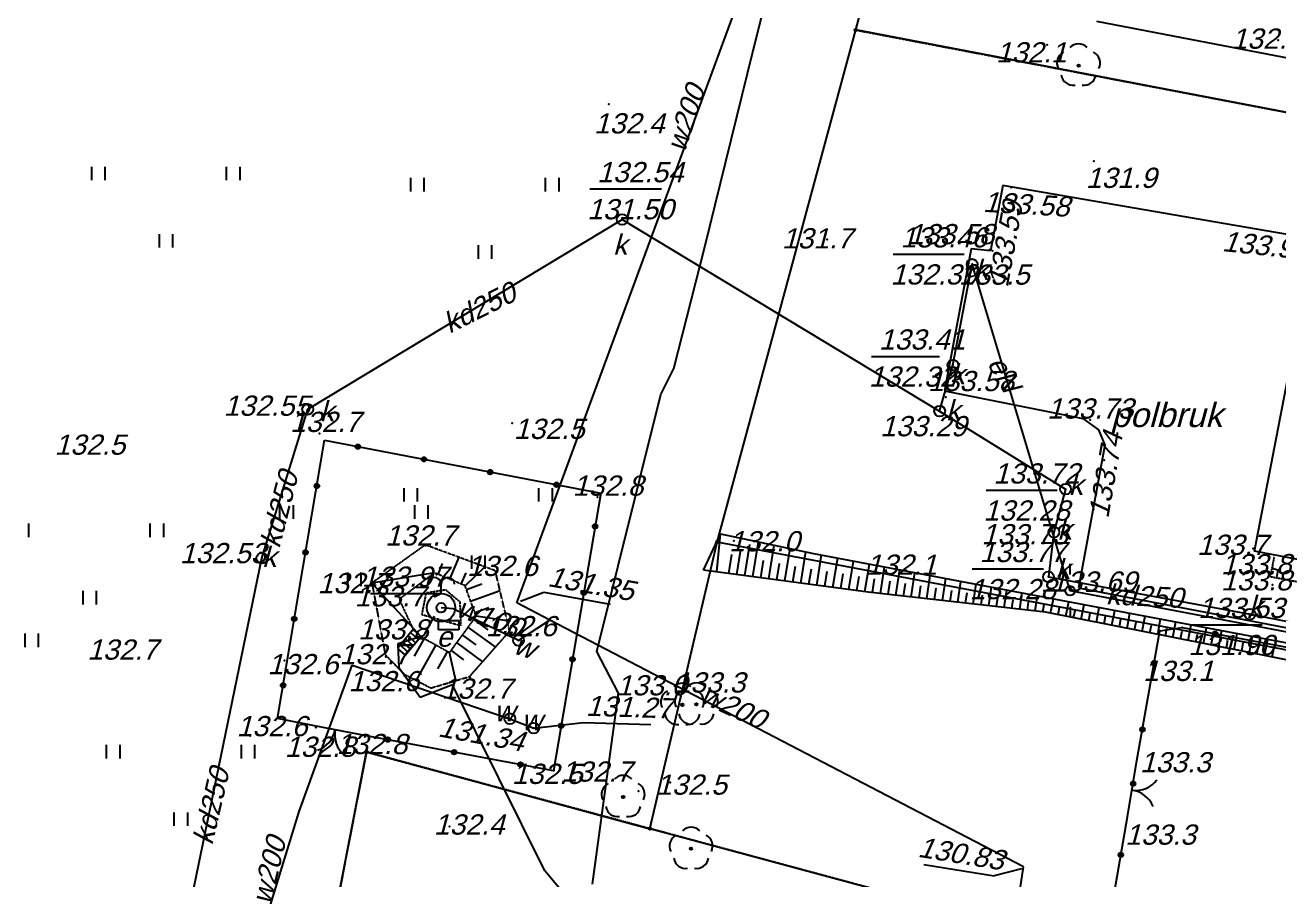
# Model space of a CAD drawing. Header units: millimetres. Extents: x -105266 to 178069, y 491 to 168574.
# Drawn here: x 30916 to 40214, y 85741 to 92085 of the extents above; entities that cross this region are included whole.
import ezdxf
from ezdxf.enums import TextEntityAlignment as Align

# ---------------------------------------------------------------- set-up
doc = ezdxf.new("R2010")
doc.units = ezdxf.units.MM
for name, pattern in [('1', [0]), ('4', [5, 3, -2]), ('BGT', [0]), ('BUD', [0]), ('BUW', [2.2, 1.5, -0.7]), ('GDE', [0]), ('GUK', [2.8, 2.1, -0.7]), ('GUZ', [1.4, 0.7, -0.7]), ('KOC', [2.8, 2.1, -0.7]), ('KOJ', [0]), ('SCH', [0]), ('UPE', [0]), ('UPK', [0]), ('UPW', [0]), ('WSD', [2.45, 1.75, -0.7]), ('WSQ', [2.45, 1.75, -0.7])]:
    doc.linetypes.add(name, pattern=pattern)
for name, color, linetype in [('DZIALKI', 7, 'GDE'), ('EBTPO_L_0', 154, '4'), ('EBTPO_L_2', 154, '1'), ('EBUPP_MZ_L_1', 14, 'BUD'), ('KONTURY', 90, 'GUK'), ('PUNKTY', 7, 'Continuous'), ('SDROK_T_1', 11, 'Continuous'), ('SDRPK_L_0', 7, 'KOJ'), ('SDRPK_L_2', 11, 'KOC'), ('SZOPO_L_0', 171, '1'), ('SZZPZ_L_2', 90, '1'), ('SZZPZ_L_7', 90, '1'), ('UEEOA_T_0', 1, 'Continuous'), ('UEEOO_T_0', 1, 'Continuous'), ('UEEPA_L_0', 1, '1'), ('UEEPA_L_2', 1, '1'), ('UEEPON_L_0', 1, 'UPE'), ('UKKOA_T_2', 23, 'Continuous'), ('UKKOC_T_0', 23, 'Continuous'), ('UKKOO_T_0', 23, 'Continuous'), ('UKKPA_L_4', 14, '1'), ('UKKPOR_L_0', 14, 'UPK'), ('UWWOA_T_0', 5, 'Continuous'), ('UWWOC_T_0', 5, 'Continuous'), ('UWWOO_T_0', 5, 'Continuous'), ('UWWPA_L_0', 5, '1'), ('UWWPO_L_0', 5, 'UPW'), ('UZYTKI', 90, 'GUZ'), ('WUKOS_T_4', 34, 'Continuous'), ('WUKPS_L_1', 34, '1'), ('WUKPS_L_2', 34, '1'), ('WUKPS_L_8', 34, '1')]:
    doc.layers.add(name, color=color, linetype=linetype)
doc.styles.get("Standard").update_dxf_attribs({"font": 'arial.ttf'})

# ---------------------------------------------------------------- blocks, each defined once
blk = doc.blocks.new('GRO')
at = {"linetype": 'Continuous'}
blk.add_circle((0, 0), 0.09, dxfattribs=at)

msp = doc.modelspace()

# ---------------------------------------------------------------- linework, layer by layer
at = {"layer": 'DZIALKI'}
for p, q in [((37075.92, 92048.63), (37179.92, 92436.63)), ((38860.92, 92113.63), (45681.92, 90801.63)), ((36048.92, 88248.63), (37075.92, 92048.63)), ((45613.92, 90411.63), (37075.92, 92048.63)), ((35549.92, 86121.63), (36048.92, 88248.63)), ((40606.92, 87383.63), (36048.92, 88248.63)), ((32948.92, 84113.63), (33447.92, 86690.63)), ((33447.92, 86690.63), (35549.92, 86121.63)), ((38940.92, 85206.63), (35549.92, 86121.63))]:
    msp.add_line(p, q, dxfattribs=at)
at = {"layer": 'EBTPO_L_0', "linetype": 'BUW'}
for p, q in [((40178.92, 88141.63), (40148.92, 87992.63)), ((40148.92, 87992.63), (41224.92, 87790.63))]:
    msp.add_line(p, q, dxfattribs=at)
at = {"layer": 'EBTPO_L_2', "linetype": 'SCH'}
for p, q in [((40161.92, 88054.63), (40206.92, 88041.63)), ((40206.92, 88041.63), (40196.92, 87983.63)), ((33794.92, 87598.63), (33676.92, 87457.63)), ((33849.92, 87547.63), (33794.92, 87598.63)), ((33772.92, 87455.63), (33717.92, 87506.63)), ((33734.92, 87409.63), (33849.92, 87547.63)), ((33792.92, 87478.63), (33736.92, 87529.63)), ((33811.92, 87501.63), (33756.92, 87552.63)), ((33830.92, 87524.63), (33775.92, 87575.63)), ((33676.92, 87457.63), (33734.92, 87409.63)), ((33753.92, 87432.63), (33698.92, 87483.63))]:
    msp.add_line(p, q, dxfattribs=at)
at = {"layer": 'EBUPP_MZ_L_1', "linetype": 'BUD'}
for p, q in [((40032.92, 88180.63), (40606.92, 91166.63)), ((41642.92, 87873.63), (40032.92, 88180.63))]:
    msp.add_line(p, q, dxfattribs=at)
at = {"layer": 'KONTURY'}
for p, q in [((36048.92, 88248.63), (37075.92, 92048.63)), ((37075.92, 92048.63), (41286.92, 91243.63)), ((35549.92, 86121.63), (36048.92, 88248.63)), ((32948.92, 84113.63), (33447.92, 86690.63)), ((33447.92, 86690.63), (35549.92, 86121.63)), ((38940.92, 85206.63), (35549.92, 86121.63))]:
    msp.add_line(p, q, dxfattribs=at)
at = {"layer": 'SDRPK_L_0', "linetype": 'KOJ'}
for p, q in [((38166.92, 90894.63), (38073.92, 90409.63)), ((40348.92, 90517.63), (38166.92, 90894.63)), ((37930.92, 90424.63), (37733.92, 89371.63)), ((38073.92, 90409.63), (37930.92, 90424.63)), ((37733.92, 89371.63), (38760.92, 89165.63)), ((38760.92, 89165.63), (38874.92, 89080.63)), ((38874.92, 89080.63), (38923.92, 88966.63)), ((38923.92, 88966.63), (38726.92, 87908.63)), ((38726.92, 87908.63), (40734.92, 87523.63))]:
    msp.add_line(p, q, dxfattribs=at)
at = {"layer": 'SDRPK_L_2', "linetype": 'KOC'}
for p, q in [((33858.92, 87708.63), (33891.92, 87872.63)), ((33891.92, 87872.63), (34033.92, 87895.63)), ((34033.92, 87895.63), (34139.92, 87805.63)), ((34139.92, 87805.63), (34145.92, 87626.63)), ((34145.92, 87626.63), (33858.92, 87708.63))]:
    msp.add_line(p, q, dxfattribs=at)
at = {"layer": 'SZOPO_L_0', "linetype": 'BGT'}
for p, q in [((32786.92, 86939.63), (33136.92, 89003.63)), ((33136.92, 89003.63), (35184.92, 88610.63)), ((35184.92, 88610.63), (34834.92, 86551.63)), ((39158.92, 86611.63), (39329.92, 87588.63)), ((39329.92, 87588.63), (39495.92, 87614.63)), ((39495.92, 87614.63), (42778.92, 86996.63)), ((33061.92, 86884.63), (32786.92, 86939.63)), ((33395.92, 86821.63), (33061.92, 86884.63)), ((34834.92, 86551.63), (33395.92, 86821.63)), ((39090.92, 86209.63), (39158.92, 86611.63)), ((38913.92, 85188.63), (39090.92, 86209.63))]:
    msp.add_line(p, q, dxfattribs=at)
for centre, radius in [((33382.92, 88956.63), 17), ((33382.92, 88956.63), 10), ((33873.92, 88862.63), 17), ((33873.92, 88862.63), 10), ((34364.92, 88767.63), 17), ((34364.92, 88767.63), 10), ((33079.92, 88664.63), 17), ((33079.92, 88664.63), 10), ((34855.92, 88673.63), 17), ((34855.92, 88673.63), 10), ((35142.92, 88364.63), 17), ((35142.92, 88364.63), 10), ((32995.92, 88171.63), 17), ((32995.92, 88171.63), 10), ((35058.92, 87871.63), 17), ((35058.92, 87871.63), 10), ((32911.92, 87678.63), 17), ((32911.92, 87678.63), 10), ((39741.92, 87568.63), 17), ((39741.92, 87568.63), 10), ((34975.92, 87378.63), 17), ((34975.92, 87378.63), 10), ((39287.92, 87350.63), 17), ((39287.92, 87350.63), 10), ((32828.92, 87185.63), 17), ((32828.92, 87185.63), 10), ((34891.92, 86885.63), 17), ((34891.92, 86885.63), 10), ((39201.92, 86857.63), 17), ((39201.92, 86857.63), 10), ((33605.92, 86782.63), 17), ((33605.92, 86782.63), 10), ((34097.92, 86689.63), 17), ((34097.92, 86689.63), 10), ((34588.92, 86597.63), 17), ((34588.92, 86597.63), 10), ((39132.92, 86455.63), 17), ((39132.92, 86455.63), 10), ((39041.92, 85927.63), 17), ((39041.92, 85927.63), 10)]:
    msp.add_circle(centre, radius, dxfattribs=at)
at = {"layer": 'SZOPO_L_0', "linetype": '1'}
for centre, start, end in [((33018.92, 86892.63), 289.000165, 348.999835), ((33412.92, 86818.63), 169.000165, 228.999835), ((39149.92, 86604.63), 263.000165, 322.999834), ((39097.92, 86208.63), 23.000166, 82.999835)]:
    msp.add_arc(centre, 200, start, end, dxfattribs=at)
at = {"layer": 'SZZPZ_L_2', "linetype": '1'}
for centre in [(38727.92, 91784.63), (35789.92, 87040.63), (35893.92, 87043.63), (35350.92, 86356.63), (35854.92, 85972.63)]:
    msp.add_circle(centre, 9, dxfattribs=at)
for centre, start, end in [((38657.92, 91804.63), 117.000637, 206.999363), ((38727.92, 91854.63), 45.000637, 134.999363), ((38797.91, 91804.63), 333.000637, 62.999363), ((38687.92, 91728.63), 189.000636, 278.999364), ((38767.92, 91728.63), 261.000636, 350.999364), ((35719.92, 87060.63), 117.000637, 206.999363), ((35789.92, 87110.63), 45.000637, 134.999363), ((35823.92, 87063.63), 117.000637, 206.999363), ((35893.92, 87113.63), 45.000637, 134.999363), ((35859.91, 87060.63), 333.000637, 62.999363), ((35963.91, 87063.63), 333.000637, 62.999363), ((35749.92, 86984.63), 189.000636, 278.999364), ((35853.92, 86987.63), 189.000636, 278.999364), ((35829.92, 86984.63), 261.000636, 350.999364), ((35933.92, 86987.63), 261.000636, 350.999364), ((35350.92, 86426.63), 45.000637, 134.999363), ((35280.92, 86376.63), 117.000637, 206.999363), ((35420.91, 86376.63), 333.000637, 62.999363), ((35310.92, 86300.63), 189.000636, 278.999364), ((35390.92, 86300.63), 261.000636, 350.999364), ((35854.92, 86042.63), 45.000637, 134.999363), ((35784.92, 85992.63), 117.000637, 206.999363), ((35924.91, 85992.63), 333.000637, 62.999363), ((35814.92, 85916.63), 189.000636, 278.999364), ((35894.92, 85916.63), 261.000636, 350.999364)]:
    msp.add_arc(centre, 90, start, end, dxfattribs=at)
for p in [(38727.92, 91784.63), (35789.92, 87040.63), (35893.92, 87043.63), (35350.92, 86356.63), (35854.92, 85972.63)]:
    msp.add_point(p, dxfattribs=at)
at = {"layer": 'SZZPZ_L_7', "linetype": '1'}
for p, q in [((31409.92, 90933.63), (31409.92, 91033.63)), ((31509.92, 90933.63), (31509.92, 91033.63)), ((32409.92, 90933.63), (32409.92, 91033.63)), ((32509.92, 90933.63), (32509.92, 91033.63)), ((33775.92, 90850.63), (33775.92, 90950.63)), ((33875.92, 90850.63), (33875.92, 90950.63)), ((34775.92, 90850.63), (34775.92, 90950.63)), ((34875.92, 90850.63), (34875.92, 90950.63)), ((31909.92, 90533.63), (31909.92, 90433.63)), ((32009.92, 90533.63), (32009.92, 90433.63)), ((34275.92, 90450.63), (34275.92, 90350.63)), ((34375.92, 90450.63), (34375.92, 90350.63)), ((33725.92, 88548.63), (33725.92, 88648.63)), ((33825.92, 88548.63), (33825.92, 88648.63)), ((34725.92, 88548.63), (34725.92, 88648.63)), ((34825.92, 88548.63), (34825.92, 88648.63)), ((32805.92, 88421.63), (32805.92, 88521.63)), ((32905.92, 88421.63), (32905.92, 88521.63)), ((33805.92, 88421.63), (33805.92, 88521.63)), ((33905.92, 88421.63), (33905.92, 88521.63)), ((30943.92, 88285.63), (30943.92, 88385.63)), ((31843.92, 88285.63), (31843.92, 88385.63)), ((31943.92, 88285.63), (31943.92, 88385.63)), ((34225.92, 88148.63), (34225.92, 88048.63)), ((34325.92, 88148.63), (34325.92, 88048.63)), ((33305.92, 88021.63), (33305.92, 87921.63)), ((33405.92, 88021.63), (33405.92, 87921.63)), ((31343.92, 87885.63), (31343.92, 87785.63)), ((31443.92, 87885.63), (31443.92, 87785.63)), ((30915.92, 87469.63), (30915.92, 87569.63)), ((31015.92, 87469.63), (31015.92, 87569.63)), ((31519.92, 86642.63), (31519.92, 86742.63)), ((31619.92, 86642.63), (31619.92, 86742.63)), ((32519.92, 86642.63), (32519.92, 86742.63)), ((32619.92, 86642.63), (32619.92, 86742.63)), ((32019.92, 86242.63), (32019.92, 86142.63)), ((32119.92, 86242.63), (32119.92, 86142.63))]:
    msp.add_line(p, q, dxfattribs=at)
at = {"layer": 'UEEPA_L_0', "linetype": '1'}
for p, q in [((33982.92, 87667.63), (34132.92, 87667.63)), ((33982.92, 87597.63), (33982.92, 87667.63)), ((34132.92, 87597.63), (33982.92, 87597.63)), ((34132.92, 87667.63), (34132.92, 87597.63))]:
    msp.add_line(p, q, dxfattribs=at)
at = {"layer": 'UEEPA_L_2', "linetype": '1'}
for p, q in [((38664.92, 88007.63), (38664.92, 88087.63)), ((38544.92, 87887.63), (38464.92, 87887.63)), ((38784.92, 87887.63), (38864.92, 87887.63)), ((38664.92, 87767.63), (38664.92, 87687.63))]:
    msp.add_line(p, q, dxfattribs=at)
msp.add_circle((38664.92, 87887.63), 35, dxfattribs=at)
at = {"layer": 'UEEPON_L_0', "linetype": 'UPE'}
for p, q in [((36312.92, 91885.63), (37078.92, 94927.63)), ((35953.92, 90428.63), (36312.92, 91885.63)), ((35725.92, 89536.63), (35953.92, 90428.63)), ((38664.92, 87887.63), (37938.92, 90309.63)), ((35629.92, 89342.63), (35725.92, 89536.63)), ((35154.92, 87436.63), (35629.92, 89342.63)), ((41806.92, 87284.63), (38664.92, 87887.63)), ((33874.92, 87556.63), (33950.92, 87698.63)), ((33682.92, 87496.63), (33874.92, 87556.63)), ((33688.92, 87312.63), (33682.92, 87496.63)), ((35316.92, 87127.63), (35154.92, 87436.63)), ((33844.92, 87095.63), (33688.92, 87312.63)), ((34084.92, 87189.63), (33844.92, 87095.63)), ((34770.92, 85809.63), (34084.92, 87189.63)), ((35124.92, 85709.63), (35316.92, 87127.63)), ((35741.92, 84647.63), (34770.92, 85809.63))]:
    msp.add_line(p, q, dxfattribs=at)
at = {"layer": 'UKKOC_T_0', "linetype": 'Continuous'}
for p, q in [((35103.92, 90868.63), (35635.92, 90868.63)), ((37353.92, 90384.63), (37880.92, 90384.63)), ((37192.92, 89626.63), (37697.92, 89626.63)), ((38041.92, 88632.63), (38568.92, 88632.63)), ((37939.92, 88049.63), (38466.92, 88049.63)), ((39561.92, 87634.63), (40088.92, 87634.63))]:
    msp.add_line(p, q, dxfattribs=at)
at = {"layer": 'UKKPA_L_4'}
for centre in [(35343.92, 90642.63), (37938.92, 90309.63), (37795.92, 89561.63), (33011.92, 89233.63), (37697.92, 89220.63), (38631.92, 88641.63), (38544.92, 88322.63), (32671.92, 88128.63), (38504.92, 87989.63), (39999.92, 87713.63)]:
    msp.add_circle(centre, 40, dxfattribs=at)
for p in [(35343.92, 90642.63), (37938.92, 90309.63), (37795.92, 89561.63), (33011.92, 89233.63), (37697.92, 89220.63), (38631.92, 88641.63), (38544.92, 88322.63), (32671.92, 88128.63), (38504.92, 87989.63), (39999.92, 87713.63), (34574.92, 87517.63), (34510.92, 86937.63), (34687.92, 86867.63)]:
    msp.add_point(p, dxfattribs=at)
at = {"layer": 'UKKPOR_L_0', "linetype": 'UPK'}
for p, q in [((33011.92, 89233.63), (35343.92, 90642.63)), ((35343.92, 90642.63), (37697.92, 89220.63)), ((37795.92, 89561.63), (37938.92, 90309.63)), ((37697.92, 89220.63), (37795.92, 89561.63)), ((32671.92, 88128.63), (33011.92, 89233.63)), ((37697.92, 89220.63), (38631.92, 88641.63)), ((38631.92, 88641.63), (38544.92, 88322.63)), ((38544.92, 88322.63), (38504.92, 87989.63)), ((31950.92, 84628.63), (32671.92, 88128.63)), ((38504.92, 87989.63), (39999.92, 87713.63)), ((39999.92, 87713.63), (41615.92, 87396.63))]:
    msp.add_line(p, q, dxfattribs=at)
at = {"layer": 'UWWOC_T_0', "linetype": 'Continuous'}
for p, q in [((33477.92, 87866.63), (33998.92, 87866.63)), ((33949.92, 87842.63), (33998.92, 87866.63)), ((34589.92, 87810.63), (34763.92, 87875.63)), ((34763.92, 87875.63), (35255.92, 87787.63)), ((34687.92, 86867.63), (35057.92, 86909.63)), ((35057.92, 86909.63), (35556.92, 86894.63)), ((37581.92, 85854.63), (38101.92, 85770.63)), ((38304.92, 85824.63), (38101.92, 85770.63))]:
    msp.add_line(p, q, dxfattribs=at)
at = {"layer": 'UWWPA_L_0', "linetype": '1'}
msp.add_line((34000.92, 87866.63), (34000.92, 87936.63), dxfattribs=at)
for centre, radius in [((34000.92, 87761.63), 105), ((34000.92, 87761.63), 35), ((34574.92, 87517.63), 40), ((34510.92, 86937.63), 40), ((34687.92, 86867.63), 40)]:
    msp.add_circle(centre, radius, dxfattribs=at)
for centre in [(33950.92, 87936.32), (34050.92, 87936.32)]:
    msp.add_arc(centre, 50, 0.362367, 179.637633, dxfattribs=at)
at = {"layer": 'UWWPO_L_0', "linetype": 'UPW'}
for p, q in [((34561.92, 87798.63), (37346.92, 95363.63)), ((34807.92, 87668.63), (34561.92, 87798.63)), ((34090.92, 87752.63), (34000.92, 87761.63)), ((34574.92, 87517.63), (34090.92, 87752.63)), ((34807.92, 87668.63), (34574.92, 87517.63)), ((38318.92, 85839.63), (34807.92, 87668.63)), ((32948.92, 86249.63), (33340.92, 87334.63)), ((33340.92, 87334.63), (34510.92, 86937.63)), ((34510.92, 86937.63), (34687.92, 86867.63)), ((32519.92, 84859.63), (32948.92, 86249.63)), ((37842.92, 82674.63), (38318.92, 85839.63))]:
    msp.add_line(p, q, dxfattribs=at)
at = {"layer": 'UZYTKI'}
for p, q in [((36048.92, 88248.63), (37075.92, 92048.63)), ((37075.92, 92048.63), (41286.92, 91243.63)), ((35549.92, 86121.63), (36048.92, 88248.63)), ((33447.92, 86690.63), (32948.92, 84113.63)), ((35549.92, 86121.63), (33447.92, 86690.63)), ((38940.92, 85206.63), (35549.92, 86121.63))]:
    msp.add_line(p, q, dxfattribs=at)
at = {"layer": 'WUKPS_L_1', "linetype": '1'}
for p, q in [((35946.92, 88040.63), (36071.92, 88309.63)), ((36046.92, 88027.63), (36071.92, 88309.63)), ((36071.92, 88309.63), (36762.92, 88163.63)), ((36311.92, 87992.63), (36353.92, 88249.63)), ((36133.92, 88015.63), (36156.92, 88155.63)), ((36193.92, 88007.63), (36222.92, 88192.63)), ((36253.92, 88000.63), (36289.92, 88229.63)), ((36431.92, 87975.63), (36471.92, 88224.63)), ((36549.92, 87959.63), (36588.92, 88200.63)), ((36668.92, 87944.63), (36705.92, 88175.63)), ((36762.92, 88163.63), (40673.92, 87424.63)), ((36786.92, 87928.63), (36822.92, 88152.63)), ((33978.92, 88008.63), (34011.92, 88088.63)), ((34064.92, 87972.63), (34133.92, 88135.63)), ((34325.92, 88064.63), (34178.92, 87924.63)), ((36371.92, 87983.63), (36392.92, 88110.63)), ((36490.92, 87967.63), (36510.92, 88090.63)), ((36608.92, 87952.63), (36627.92, 88070.63)), ((36905.92, 87912.63), (36941.92, 88130.63)), ((37024.92, 87896.63), (37058.92, 88106.63)), ((37143.92, 87880.63), (37176.92, 88084.63)), ((37258.92, 87867.63), (37287.92, 88063.63)), ((33950.92, 88020.63), (33487.92, 87944.63)), ((34150.92, 87936.63), (34186.92, 88019.63)), ((37167.92, 87877.63), (35946.92, 88040.63)), ((36728.92, 87936.63), (36746.92, 88049.63)), ((36846.92, 87920.63), (36864.92, 88030.63)), ((36965.92, 87905.63), (36981.92, 88011.63)), ((37083.92, 87888.63), (37100.92, 87992.63)), ((37200.92, 87873.63), (37215.92, 87974.63)), ((37372.92, 87854.63), (37401.92, 88042.63)), ((37487.92, 87841.63), (37514.92, 88020.63)), ((37602.92, 87828.63), (37628.92, 87999.63)), ((37717.92, 87815.63), (37742.92, 87977.63)), ((33487.92, 87944.63), (33849.92, 87547.63)), ((34188.92, 87896.63), (34302.92, 87937.63)), ((34219.92, 87810.63), (34437.92, 87889.63)), ((38483.92, 87728.63), (37167.92, 87877.63)), ((37315.92, 87860.63), (37330.92, 87957.63)), ((37430.92, 87847.63), (37444.92, 87940.63)), ((37545.92, 87834.63), (37558.92, 87922.63)), ((37659.92, 87821.63), (37672.92, 87905.63)), ((37775.92, 87808.63), (37787.92, 87888.63)), ((37832.92, 87802.63), (37855.92, 87956.63)), ((37889.92, 87795.63), (37900.92, 87871.63)), ((37946.92, 87789.63), (37968.92, 87935.63)), ((38062.92, 87776.63), (38082.92, 87913.63)), ((38176.92, 87763.63), (38196.92, 87892.63)), ((38291.92, 87750.63), (38309.92, 87870.63)), ((38004.92, 87782.63), (38015.92, 87854.63)), ((38119.92, 87769.63), (38129.92, 87836.63)), ((38233.92, 87756.63), (38243.92, 87819.63)), ((38349.92, 87743.63), (38357.92, 87802.63)), ((38406.92, 87737.63), (38423.92, 87849.63)), ((38463.92, 87730.63), (38471.92, 87785.63)), ((38520.92, 87721.63), (38541.92, 87827.63)), ((38633.92, 87698.63), (38654.92, 87805.63)), ((38747.92, 87676.63), (38768.92, 87784.63)), ((34250.92, 87725.63), (34354.92, 87763.63)), ((34490.92, 87664.63), (34260.92, 87697.63)), ((40858.92, 87256.63), (38483.92, 87728.63)), ((38577.92, 87709.63), (38587.92, 87763.63)), ((38690.92, 87687.63), (38701.92, 87741.63)), ((38803.92, 87664.63), (38814.92, 87719.63)), ((38860.92, 87653.63), (38881.92, 87762.63)), ((38917.92, 87642.63), (38928.92, 87697.63)), ((38973.92, 87631.63), (38995.92, 87741.63)), ((39087.92, 87608.63), (39108.92, 87719.63)), ((39200.92, 87586.63), (39222.92, 87698.63)), ((34200.92, 87615.63), (34403.92, 87467.63)), ((34242.92, 87673.63), (34346.92, 87597.63)), ((39030.92, 87619.63), (39041.92, 87675.63)), ((39143.92, 87597.63), (39154.92, 87653.63)), ((39256.92, 87574.63), (39267.92, 87631.63)), ((39314.92, 87563.63), (39335.92, 87677.63)), ((39371.92, 87552.63), (39382.92, 87609.63)), ((39427.92, 87541.63), (39449.92, 87655.63)), ((39484.92, 87529.63), (39495.92, 87587.63)), ((39541.92, 87518.63), (39563.92, 87634.63)), ((39654.92, 87495.63), (39676.92, 87612.63)), ((39767.92, 87473.63), (39789.92, 87591.63)), ((33875.92, 87532.63), (33801.92, 87400.63)), ((34116.92, 87501.63), (34308.92, 87360.63)), ((34158.92, 87558.63), (34257.92, 87486.63)), ((39597.92, 87507.63), (39608.92, 87565.63)), ((39711.92, 87484.63), (39722.92, 87543.63)), ((39824.92, 87462.63), (39835.92, 87521.63)), ((39880.92, 87450.63), (39904.92, 87569.63)), ((39937.92, 87439.63), (39948.92, 87499.63)), ((39994.92, 87428.63), (40017.92, 87548.63)), ((40107.92, 87405.63), (40130.92, 87526.63)), ((33961.92, 87485.63), (33815.92, 87222.63)), ((34047.92, 87437.63), (33974.92, 87307.63)), ((34109.92, 87220.63), (34063.92, 87428.63)), ((34074.92, 87443.63), (34167.92, 87375.63)), ((40050.92, 87417.63), (40061.92, 87477.63)), ((40164.92, 87394.63), (40176.92, 87455.63))]:
    msp.add_line(p, q, dxfattribs=at)
at = {"layer": 'WUKPS_L_1', "linetype": 'WSD'}
for p, q in [((33883.92, 88227.63), (33487.92, 87944.63)), ((34402.92, 88035.63), (33883.92, 88227.63)), ((34508.92, 87587.63), (34402.92, 88035.63)), ((33487.92, 87944.63), (33586.92, 87411.63)), ((34211.92, 87250.63), (34508.92, 87587.63)), ((33586.92, 87411.63), (33728.92, 87266.63)), ((33728.92, 87266.63), (33925.92, 87165.63)), ((33925.92, 87165.63), (34211.92, 87250.63))]:
    msp.add_line(p, q, dxfattribs=at)
at = {"layer": 'WUKPS_L_2', "linetype": 'WSQ'}
for p, q in [((33950.92, 88020.63), (33689.92, 87822.63)), ((34178.92, 87924.63), (33950.92, 88020.63)), ((34260.92, 87697.63), (34178.92, 87924.63)), ((33689.92, 87822.63), (33794.92, 87598.63)), ((34063.92, 87428.63), (34260.92, 87697.63)), ((33849.92, 87547.63), (34063.92, 87428.63))]:
    msp.add_line(p, q, dxfattribs=at)
at = {"layer": 'WUKPS_L_8', "linetype": '1'}
for p in [(40208.92, 91973.63), (38494.92, 91938.63), (35244.92, 91497.63), (38840.92, 91075.63), (38228.92, 90878.63), (36863.92, 90493.63), (38066.92, 90416.63), (38090.92, 90409.63), (37969.92, 90284.63), (37743.92, 89323.63), (34528.92, 89129.63), (38814.92, 89155.63), (33098.92, 89053.63), (38916.92, 88855.63), (35159.92, 88582.63), (36170.92, 88256.63), (33885.92, 88223.63), (40021.92, 88200.63), (40166.92, 88062.63), (33965.92, 88006.63), (34417.92, 88027.63), (37450.92, 88038.63), (33505.92, 87937.63), (38724.92, 87876.63), (40166.92, 87930.63), (33697.92, 87821.63), (33800.92, 87591.63), (39329.92, 87588.63), (39495.92, 87614.63), (34524.92, 87576.63), (31668.92, 87489.63), (32838.92, 87368.63), (33590.92, 87395.63), (33729.92, 87256.63), (34215.92, 87241.63), (33072.92, 86871.63), (32585.92, 86810.63), (33435.92, 86802.63), (33361.92, 86692.63), (34837.92, 86553.63), (35464.92, 86399.63), (35698.92, 86464.63), (34062.92, 86138.63)]:
    msp.add_point(p, dxfattribs=at)

# ---------------------------------------------------------------- block references
at = {"layer": 'PUNKTY', "xscale": 100, "yscale": 100, "zscale": 100}
for p in [(37075.92, 92048.63), (36048.92, 88248.63), (33447.92, 86690.63), (35549.92, 86121.63)]:
    msp.add_blockref('GRO', p, dxfattribs=at)

# ---------------------------------------------------------------- texts
at = {"layer": 'SDROK_T_1', "oblique": 15}
msp.add_text('polbruk', height=180, dxfattribs=at).set_placement((39379.92, 89169.63), align=Align.MIDDLE)
at = {"layer": 'UEEOA_T_0', "oblique": 15}
msp.add_text('e', height=150, dxfattribs=at).set_placement((34024.92, 87545.63), align=Align.MIDDLE)
at = {"layer": 'UEEOO_T_0', "oblique": 15}
msp.add_text('eN', height=150, rotation=299.699993, dxfattribs=at).set_placement((38176.92, 89496.63), align=Align.MIDDLE)
at = {"layer": 'UKKOA_T_2', "oblique": 15}
for p in [(35327.92, 90459.63), (38006.92, 90272.63), (37829.92, 89497.63), (33152.92, 89224.63), (37796.92, 89230.63), (38706.92, 88676.63), (38622.92, 88345.63), (32725.92, 88142.63), (38610.92, 88051.63), (40040.92, 87778.63)]:
    msp.add_text('k', height=150, dxfattribs=at).set_placement(p, align=Align.MIDDLE)
at = {"layer": 'UKKOC_T_0', "oblique": 15}
for s, p in [('132.54', (35157.92, 91068.63)), ('131.50', (35083.92, 90793.63)), ('133.46', (37407.92, 90584.63)), ('132.39', (37333.92, 90309.63)), ('133.41', (37246.92, 89826.63)), ('132.32', (37172.92, 89551.63)), ('133.72', (38095.92, 88832.63)), ('132.28', (38021.92, 88557.63)), ('133.77', (37993.92, 88249.63)), ('132.28', (37919.92, 87974.63)), ('133.53', (39615.92, 87834.63)), ('131.90', (39541.92, 87559.63))]:
    msp.add_text(s, height=150, dxfattribs=at).set_placement(p, align=Align.TOP_LEFT)
for s, p in [('132.55', (32707.92, 89260.63)), ('133.29', (37576.92, 89108.63)), ('133.73', (38328.92, 88306.63)), ('132.53', (32383.92, 88166.63))]:
    msp.add_text(s, height=150, dxfattribs=at).set_placement(p, align=Align.MIDDLE)
at = {"layer": 'UKKOO_T_0', "oblique": 15}
for rotation, p in [(26.550001, (34282.92, 89990.63)), (75.509999, (32797.92, 88491.63)), (357.12, (39217.92, 87850.63)), (76.859999, (32292.92, 86289.63))]:
    msp.add_text('kd250', height=150, rotation=rotation, dxfattribs=at).set_placement(p, align=Align.MIDDLE)
at = {"layer": 'UWWOA_T_0', "oblique": 15}
msp.add_text('w', height=150, rotation=341.909988, dxfattribs=at).set_placement((34622.92, 87472.63), align=Align.MIDDLE)
for p in [(34470.92, 86993.63), (34672.92, 86926.63)]:
    msp.add_text('w', height=150, dxfattribs=at).set_placement(p, align=Align.MIDDLE)
at = {"layer": 'UWWOC_T_0', "oblique": 15}
msp.add_text('133.97', height=150, dxfattribs=at).set_placement((34052.92, 87991.63), align=Align.MIDDLE_RIGHT)
for s, rotation, p in [('131.35', 349.830002, (34785.92, 87922.63)), ('131.27', 358.199989, (35072.92, 86959.63))]:
    msp.add_text(s, height=150, rotation=rotation, dxfattribs=at).set_placement(p)
msp.add_text('131.34', height=150, rotation=349.559991, dxfattribs=at).set_placement((34300.92, 86823.63), align=Align.MIDDLE)
msp.add_text('130.83', height=150, rotation=350.819997, dxfattribs=at).set_placement((38162.92, 85811.63), align=Align.RIGHT)
at = {"layer": 'UWWOO_T_0', "oblique": 15}
for s, rotation, p in [('w200', 71.820003, (35813.92, 91393.63)), ('w100', 340.740004, (34365.92, 87688.63)), ('w200', 335.250007, (36168.92, 87027.63)), ('w200', 76.499994, (32722.92, 85811.63))]:
    msp.add_text(s, height=150, rotation=rotation, dxfattribs=at).set_placement(p, align=Align.MIDDLE)
at = {"layer": 'WUKOS_T_4', "oblique": 15}
for s, p in [('132.9', (40123.92, 91984.63)), ('132.1', (38377.92, 91882.63)), ('132.4', (35395.92, 91355.63)), ('131.9', (39043.92, 90951.63)), ('131.7', (36789.92, 90502.63)), ('133.58', (37783.92, 90533.63)), ('133.5', (38101.92, 90233.63)), ('133.58', (37930.92, 89443.63)), ('133.73', (38814.92, 89239.63)), ('132.7', (33142.92, 89140.63)), ('132.5', (34801.92, 89088.63)), ('132.5', (31395.92, 88971.63)), ('132.8', (35238.92, 88667.63)), ('132.7', (33847.92, 88297.63)), ('132.0', (36397.92, 88254.63)), ('133.7', (39868.92, 88228.63)), ('132.6', (34454.92, 88071.63)), ('132.1', (37414.92, 88080.63)), ('133.8', (40045.92, 88084.63)), ('132.7', (33346.92, 87943.63)), ('133.69', (38841.92, 87955.63)), ('133.8', (40045.92, 87964.63)), ('133.7', (33621.92, 87845.63)), ('132.6', (34593.92, 87624.63)), ('133.8', (33646.92, 87600.63)), ('132.7', (31638.92, 87450.63)), ('132.6', (32975.92, 87342.63)), ('132.7', (33508.92, 87416.63)), ('133.1', (39468.92, 87292.63)), ('132.6', (33576.92, 87216.63)), ('132.7', (34266.92, 87160.63)), ('133.0', (35563.92, 87185.63)), ('133.3', (35993.92, 87206.63)), ('132.6', (32746.92, 86882.63)), ('132.8', (33103.92, 86729.63)), ('132.8', (33487.92, 86749.63)), ('133.3', (39444.92, 86614.63)), ('132.5', (34787.92, 86528.63)), ('132.7', (35153.92, 86545.63)), ('132.5', (35857.92, 86448.63)), ('132.4', (34208.92, 86152.63)), ('133.3', (39335.92, 86077.63))]:
    msp.add_text(s, height=150, dxfattribs=at).set_placement(p, align=Align.MIDDLE)
for s, rotation, p in [('133.58', 356.67, (38341.92, 90755.63)), ('133.59', 79.73999, (38185.92, 90461.63)), ('133.90', 354.059993, (40114.92, 90449.63)), ('133.74', 80.18999, (38928.92, 88747.63))]:
    msp.add_text(s, height=150, rotation=rotation, dxfattribs=at).set_placement(p, align=Align.MIDDLE)

doc.saveas('drawing.dxf')
